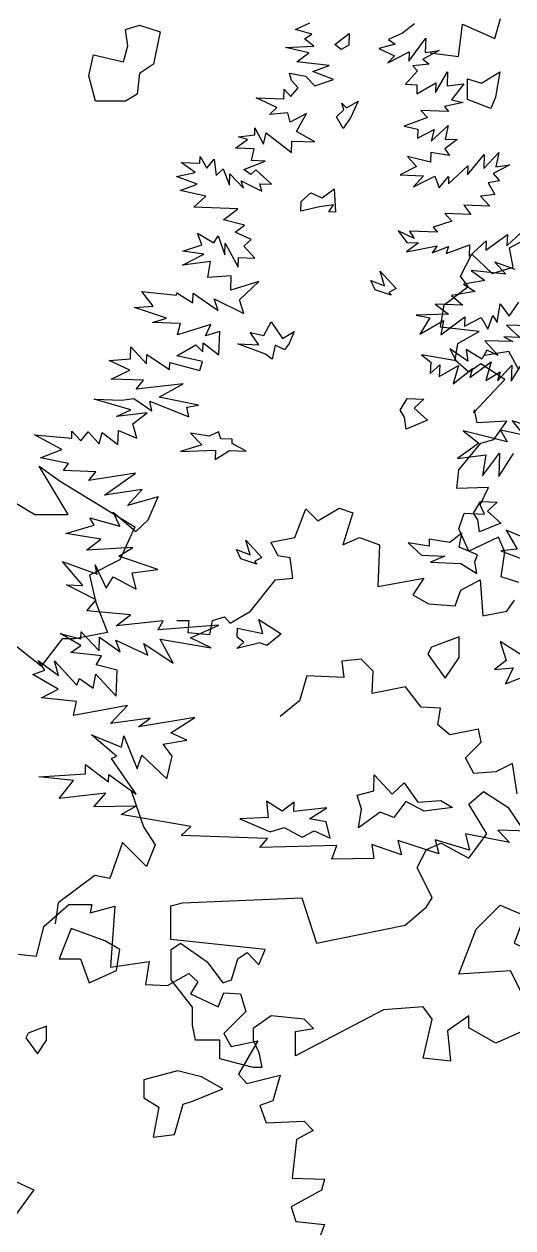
# Model space of a CAD drawing. Header units: inches. Extents: x 11.9 to 85.3, y 21.1 to 37.4.
# Drawn here: x 51.372 to 51.623, y 23.218 to 23.836 of the extents above; entities that cross this region are included whole.
import ezdxf

# ---------------------------------------------------------------- set-up
doc = ezdxf.new("R2010")
doc.units = ezdxf.units.IN
doc.header["$MEASUREMENT"] = 0
doc.layers.add('CAY', color=94, linetype='Continuous')
doc.layers.add('CAY-3', color=61, linetype='Continuous')

# ---------------------------------------------------------------- blocks, each defined once
blk = doc.blocks.new('A$C76451831')
at = {"layer": 'CAY'}
for p, q in [((4284.9, 1039.1), (4289.6, 1076)), ((4289.6, 1076), (4326.6, 1059.5)), ((4326.6, 1059.5), (4333.2, 1082.7)), ((4252.7, 1043.4), (4284.9, 1039.1)), ((4342.7, 701.7), (4314.8, 696.9)), ((4354.1, 680.8), (4342.7, 701.7)), ((3915.1, 501.1), (3898, 463.3)), ((3898, 463.3), (3863.2, 445.6)), ((3863.2, 445.6), (3870.3, 414.4)), ((3870.3, 414.4), (3883.8, 380.2)), ((3831.9, 373.1), (3807.8, 341.8)), ((3846.1, 373.1), (3831.9, 373.1)), ((3883.8, 380.2), (3846.1, 373.1))]:
    blk.add_line(p, q, dxfattribs=at)
for points in [[(5420.4, 1649), (5441.5, 1646.9), (5450, 1680.6), (5478.4, 1705.9), (5504.8, 1705.9), (5502.7, 1696.5), (5531.2, 1703.8), (5525.9, 1634.2), (5570.2, 1640.6), (5566, 1614.2), (5591.3, 1613.1), (5615.5, 1626.8), (5626.1, 1617.3), (5617.7, 1603.6), (5649.3, 1588.9), (5655.6, 1604.7), (5674.6, 1603.6), (5680.9, 1583.6), (5655.6, 1558.3), (5664.1, 1543.5), (5694.7, 1549.8), (5672.5, 1511.9), (5682, 1501.3), (5720, 1510.8), (5711.5, 1481.3), (5696.8, 1476), (5704.1, 1456), (5747.4, 1458.1), (5757.9, 1447.5), (5738.9, 1437), (5733.7, 1392.7), (5770.6, 1391.6), (5767.4, 1379), (5732.6, 1360), (5737.9, 1343.1), (5770.6, 1340), (5762.2, 1317.8)], [(530, 749.3), (509.9, 755.6), (514.2, 784.1), (506.8, 800.9), (473, 785.1), (461.4, 810.4), (467.7, 828.4), (490.9, 827.3), (485.7, 837.9), (495.2, 857.9), (459.3, 856.8), (461.4, 877.9), (486.7, 908.5), (501.5, 912.7), (516.3, 933.8), (482.5, 931.7), (479.3, 946.5), (478.3, 943.3), (514.2, 981.3), (486.7, 999.2), (473, 989.7), (457.2, 1003.4), (460.4, 1022.4), (484.6, 1036.1), (440.3, 1041.4), (444.5, 1066.7), (472, 1087.8), (463.5, 1099.4), (476.2, 1124.7), (499.4, 1102.6), (523.6, 1110), (519.4, 1132.1), (549, 1147.9)], [(4234.6, 1076.3), (4221.1, 1065.9), (4205, 1058.7), (4212.5, 1053), (4193.8, 1048.2), (4212, 1039.9), (4204.1, 1032), (4228.5, 1044.3), (4228.1, 1033.9), (4247.6, 1060), (4247.1, 1043.7), (4263, 1045.8), (4244.1, 1036.1), (4251.6, 1030.3), (4232.9, 1028.3), (4238.2, 1022.7), (4224.5, 1007.3), (4237.6, 1006.8), (4237.3, 996.4), (4259, 1008.8), (4258.6, 997.9), (4272.6, 1021.5), (4272, 1005.6), (4291.1, 1007.7), (4276.9, 989.6), (4290.4, 986.4), (4268.9, 981.7), (4273.7, 976.1), (4242, 977.2), (4249.5, 969.2), (4222.8, 959.3), (4238.6, 956), (4238.2, 945.6), (4257.1, 955.4), (4254, 942.3), (4273.2, 960.2), (4269.9, 944.5), (4283.5, 944), (4269.5, 933.6), (4274.7, 925.7), (4253.5, 929.2), (4253.1, 918.3), (4226.6, 924.7), (4237.1, 913.4), (4218.2, 903.7), (4244.9, 902.7), (4233.5, 890), (4258, 902.3), (4263, 889), (4273.8, 901.7), (4273.5, 893.6), (4295.6, 914.1), (4295.2, 903.7), (4314.6, 927.1), (4314, 910.8), (4331, 929.2), (4327.7, 913), (4343.6, 915.2), (4324.7, 905.4), (4332.1, 897), (4318.9, 894.7), (4326.6, 881.3), (4310.2, 879.2), (4320.7, 867.9), (4291.3, 868.9), (4299.1, 858.2), (4269.6, 859.3), (4277.5, 850.8), (4256, 843.9), (4261.2, 838.3), (4229.1, 839.4), (4234.2, 831), (4215.9, 839.8), (4225.9, 826.3), (4239.5, 825.9), (4225.5, 815.5), (4260.6, 822.4), (4254.9, 814.4), (4273.8, 821.9), (4270.8, 813.9), (4297.8, 823.8), (4297.4, 810.2), (4316.6, 828.2), (4316.2, 817.7), (4340.9, 835.5), (4340.4, 822.3), (4356.8, 837.6)], [(4349.9, 795.3), (4326.6, 803.8), (4339.3, 790.2), (4299.5, 794.3), (4315, 782.9), (4290.8, 778.7), (4304.1, 770.1), (4277.2, 765.6), (4290, 754.7), (4258.3, 755.8), (4273.8, 744.4), (4236.6, 743), (4252.3, 740.2), (4240.8, 721.6), (4268.1, 736.9), (4264.8, 720.7), (4292.2, 741.1), (4291.9, 730.6), (4310.8, 740.4), (4318.5, 727), (4324.5, 742.7), (4329.2, 734.8), (4332.6, 756), (4343, 742), (4354, 757.9)], [(4366.6, 730.8), (4339.9, 731.7), (4355.3, 717.6), (4336.8, 718.2), (4347, 712.9), (4315.3, 714), (4330.6, 697.1), (4317.6, 703), (4311.9, 692.8), (4293.7, 703.8), (4295.9, 690.6), (4275.1, 704.5), (4282.3, 691.1), (4242.7, 697.9), (4253.3, 689.4), (4252.8, 676.3), (4263.6, 686.3), (4263.1, 673.2), (4284.9, 685.6), (4279.1, 664.5), (4301.1, 682.3), (4298, 672), (4322.6, 689.7), (4316.4, 668.6), (4332.6, 678.5), (4329.6, 668.1), (4346.1, 686.1), (4345.4, 667.6), (4359.8, 691.1)], [(4375.7, 613), (4346.5, 622.2), (4359.6, 605.9), (4333, 611.8), (4340.7, 598.4), (4290.4, 611), (4308.5, 596.8), (4283.9, 579.1), (4316.2, 583.4), (4312.6, 559.5), (4332.1, 585.5), (4331.2, 558.8), (4348, 585)], [(4381.4, 479.5), (4339.5, 497.3), (4352.3, 475.6), (4333.6, 473.5), (4357.4, 464.5)], [(4363.8, 350.1), (4332.7, 369.7), (4339.7, 348.2), (4326.2, 337.8), (4347.6, 339.7), (4338.8, 321.5), (4363.1, 331)], [(4365, 152.8), (4330.2, 154), (4343.3, 140), (4292.9, 149.9), (4297.7, 131.1), (4258.2, 142.9), (4262.6, 126.9), (4215.6, 142.2), (4220, 125.7), (4186, 137.8), (4188.1, 121.8), (4140.1, 120.8), (4146.1, 136.4), (4058.1, 134.1), (4066.6, 144.6), (3967.9, 148.1), (3979.1, 158.1), (3899.4, 171.8), (3916.1, 181.6), (3868, 180.6), (3881.7, 196.4), (3828.5, 190.1), (3845, 210.9), (3805.3, 215), (3858.5, 218.6), (3858.8, 229), (3884.9, 209.5), (3885.2, 217.6), (3916.5, 195.2), (3888.5, 236.1), (3894, 238.6), (3865.5, 263.2), (3899.8, 248.8), (3902.6, 261.9), (3917.6, 224.2), (3923.1, 239.9), (3951.6, 212.6), (3957.9, 238.7), (3947.6, 252.6), (3974.4, 257.1), (3956.2, 265.5), (3983.5, 283.1), (3919.2, 272.2), (3932.7, 282.1), (3887.2, 276), (3906.5, 296.7), (3844.9, 285.2), (3848.2, 301.4), (3808.5, 305.5), (3827.4, 315.3), (3798.5, 332.2), (3812.3, 337.1), (3804.5, 348.3), (3827.9, 331.1), (3823.1, 347.6), (3848.9, 320), (3851.8, 327.6), (3867.3, 316.6), (3870.6, 332.4), (3893.7, 307.5), (3894.8, 337), (3871, 343.2), (3876.8, 353.5), (3842, 357.4), (3853.2, 365.2), (3829.6, 379.1), (3853.4, 372.9), (3853.7, 381), (3874.2, 359), (3874.8, 374.8), (3898.2, 358.2), (3893.2, 371.5), (3929.8, 354.3), (3925.3, 367.6), (3958.9, 345.2), (3944, 372.4), (4002.2, 362.7), (3978.5, 373.9), (4011.2, 388.7), (3941.7, 383.4), (3947.5, 393.6), (3893.8, 387.8), (3910.1, 400.4), (3860, 404.8), (3870.8, 417.6), (3837, 434.6), (3855.6, 434), (3832.5, 461.5), (3871.9, 447), (3869.5, 457.5), (3882.2, 430.8), (3890.3, 443.7), (3916.6, 429.6), (3911.8, 448.3), (3941.4, 452.3), (3896.6, 467.5), (3912.8, 477.3), (3859.7, 474.2), (3876, 486.8), (3836.3, 493.6), (3868.4, 502.9), (3863.7, 511.2), (3897.8, 501.9), (3890.2, 518), (3916.2, 495.8), (3930.2, 508.9), (3941.6, 535.3), (3906.8, 525.6), (3923.3, 543.6), (3880.5, 537.4), (3915.8, 562.4), (3862.5, 553.9), (3870.5, 564), (3833.4, 565.3), (3839.1, 573.3), (3807.2, 579.8), (3831.5, 589.4), (3800.4, 606.4), (3842.9, 602.6), (3843.1, 610.3), (3853.2, 599.5), (3861.7, 609.7), (3874.4, 596.1), (3877.5, 609.1), (3895.6, 595.3), (3896.2, 611.2), (3917.2, 602.3), (3912.8, 618.8), (3929.1, 631.3), (3894, 627.1), (3910.6, 634.7), (3868.4, 647.1), (3900.1, 646), (3913.8, 647.7), (3934.6, 633.9), (3932.3, 644.8), (3976.9, 627), (3974.6, 637.9), (3987.8, 640.2), (3942.8, 649.4), (3970.1, 664.8), (3916.4, 658.5), (3924.9, 668.7), (3887.8, 670), (3909.5, 680.1), (3885.8, 691.3), (3909.9, 693.2), (3910.4, 706.8), (3928.3, 687.6), (3928.7, 698), (3954.8, 681.2), (3955.1, 688.9), (3989.2, 680), (3992.3, 690.3), (3963.1, 696.8), (3984.8, 709.2), (3992.7, 701.2), (3993, 711.6), (4011.1, 697.8), (4012.1, 724.6), (3996, 719.7), (4001.9, 732.6), (3963.9, 720.8), (3967.1, 733.8), (3935.4, 734.9), (3951.4, 739.8), (3914.7, 752), (3936, 753.5), (3923, 770.3), (3962.8, 766.2), (3962.9, 768.9), (3981.5, 757.4), (3981.9, 768.2), (4010.2, 748.6), (4005.7, 761.9), (4039.5, 744.9), (4034.6, 760.9), (4056.7, 781.5), (4024.6, 771.7), (4025.2, 788), (3998.4, 786.2), (4001.7, 804.7), (3969.4, 800.4), (3993.9, 813.1), (3970, 816.2), (3991.5, 823.6), (3986.5, 837), (4005.2, 825.9), (4010.4, 833.9), (4017.9, 812.3), (4018.3, 825.4), (4033.2, 798.2), (4033.6, 809), (4052.2, 808.4), (4039.5, 822), (4047.9, 829.8), (4029.6, 838.2), (4040.3, 846), (4016.5, 852.2), (4032.8, 864.8), (3982.6, 866.6), (3996.2, 879.2), (3966.9, 885.7), (3986.2, 893.2), (3962.5, 901.7), (3984, 906.4), (3968.1, 917.8), (3989.3, 917.1), (3989.6, 924.8), (3997.3, 911.4), (4005.8, 921.5), (4007.9, 902.9), (4015.9, 910.7), (4023.4, 891.9), (4023.8, 905), (4039.1, 888.6), (4036.7, 896.9), (4060.3, 885.2), (4057.8, 893.4), (4071.4, 892.9), (4053.4, 909.4), (4047.8, 904.2), (4039.8, 909.9), (4064.2, 919.5), (4048.4, 920), (4051.5, 933.5), (4030.3, 934.3), (4043.8, 944.2), (4033.4, 947.3), (4052.1, 949.4), (4052.4, 957.5), (4062.1, 938.6), (4065.3, 951.6), (4094, 929.3), (4094.4, 942.4), (4120.7, 941.5), (4099.8, 953.1), (4111.4, 974), (4092.5, 963.8), (4090.1, 974.8), (4068.8, 972.8), (4077.2, 980.7), (4053.6, 991.9), (4085.3, 990.8), (4085.6, 1001.7), (4093.5, 993.3), (4101.6, 1003.4), (4094.2, 1011.8), (4091.7, 1020.1), (4110.2, 1016.7), (4120.7, 1005.5), (4142.2, 1012.9), (4118.5, 1021.8), (4137.3, 1028.9), (4100.3, 1032.9), (4113.8, 1043.3), (4087.3, 1049.2), (4119.5, 1050.8), (4109, 1059.4), (4117.3, 1064.5), (4098.9, 1070.1), (4115, 1077.7)]]:
    blk.add_lwpolyline(points, dxfattribs=at)
for points in [[(5431.9, 1558.7), (5429.3, 1553.4), (5442.5, 1535), (5453, 1550.8), (5453, 1566.7)], [(5351.5, 1415.3), (5379.2, 1443), (5406.9, 1431.1), (5395, 1399.4), (5438.6, 1379.6), (5406.9, 1336.1), (5391, 1367.8), (5331.7, 1363.8)], [(3862.3, 1017), (3867.6, 1040.8), (3901.9, 1032.9), (3907.2, 1051.4), (3904.5, 1069.8), (3920.4, 1075.1), (3944.1, 1067.2), (3936.2, 1030.2), (3920.4, 1019.7), (3917.7, 995.9), (3904.5, 988), (3870.2, 988)], [(4143.6, 1052.7), (4159.9, 1065.3), (4159.5, 1052.2), (4151.1, 1047)], [(4295.5, 989.9), (4295.5, 1013.7), (4311.3, 1008.4), (4332.5, 1021.6), (4327.2, 992.6), (4321.9, 979.4)], [(4145.7, 970.1), (4154.1, 978), (4151.7, 985.8), (4156.9, 980.2), (4170.4, 987.9), (4162, 969.6), (4153.4, 956.7)], [(4144.6, 860.9), (4136.9, 861.2), (4142.2, 869.2), (4126.3, 867), (4104.8, 862.3), (4105.2, 873.2), (4116.4, 883.2), (4129.3, 877.3), (4142.8, 887.7)], [(4208.2, 766.2), (4189.8, 772.3), (4184.7, 782.9), (4200.4, 776.9), (4195.5, 793.4), (4213.9, 773.7), (4205.6, 769)], [(4064.6, 698.7), (4032.9, 710.2), (4056.9, 709.4), (4046.9, 723.3), (4062.7, 720.1), (4070.9, 735.6), (4083.8, 716.6), (4097.3, 724.3), (4091.3, 710.9), (4086.1, 703.4), (4075.4, 708.7), (4072.1, 693)], [(4223.4, 626.6), (4218.2, 634.5), (4226.4, 647.8), (4245.4, 647.1), (4234.2, 636.7), (4249.6, 623), (4225.2, 612.9)], [(4013.2, 601.7), (4010.8, 609.9), (4000.2, 604.8), (3978.6, 608.3), (3991.7, 594.7), (3967.4, 587.4), (4007.3, 588.7), (4006.9, 577.9), (4023.2, 588.2), (4042.2, 587.5), (4026.2, 596.2), (4026.3, 601.2)], [(4307.3, 508.9), (4302.2, 516.8), (4310.3, 530.1), (4329.4, 529.4), (4318.1, 518.9), (4333.5, 505.2), (4309.1, 495.2)], [(4054.6, 458.4), (4036.2, 464.5), (4031.1, 475.1), (4046.8, 469.1), (4041.9, 485.6), (4060.3, 465.9), (4052, 461.2)], [(4303.8, 461), (4306.8, 469), (4285.8, 477.9), (4289, 493.7), (4275.1, 483.3), (4251.6, 486.8), (4251.4, 479.1), (4227.5, 482.7), (4242.8, 468.5), (4269.5, 467.6), (4253, 460.5), (4287.8, 459.2), (4306, 447.7)], [(4032, 374.8), (4032.4, 385.2), (4061.2, 379.2), (4056.8, 395.2), (4082.5, 378.5), (4066.1, 365.4), (4058.1, 368.4), (4031.6, 361.7), (4039.5, 369.1)], [(4174.2, 178.1), (4169.4, 194.1), (4188.1, 198.9), (4188.8, 217.4), (4209.3, 195.4), (4222.9, 208.1), (4238.4, 186.2), (4264.8, 188), (4278.1, 179.9), (4245.8, 175.6), (4224.8, 186.7), (4211.1, 168.6), (4195.4, 174.6), (4170.8, 156.9)], [(4138.2, 144.9), (4133.9, 163.6), (4114.9, 167), (4134.4, 179.5), (4096.7, 175.3), (4097, 186.2), (4083.5, 175.8), (4065.4, 187.3), (4067.4, 168.6), (4035.2, 167), (4069.6, 152.2), (4085.6, 157.1), (4106.5, 146), (4119.9, 153.2)]]:
    blk.add_lwpolyline(points, close=True, dxfattribs=at)
at = {"layer": 'CAY-3'}
for p, q in [((3839, 515.2), (3805.7, 570.4)), ((3805.7, 570.4), (3829.8, 553.3)), ((3719, 563.9), (3800.7, 515.2)), ((3829.8, 553.3), (3915.1, 501.1)), ((86.7, 510.8), (100.8, 469.5)), ((472.7, 495.7), (489.8, 509.9)), ((489.8, 509.9), (517.5, 492.2)), ((3800.7, 515.2), (3839, 515.2)), ((493.3, 461.5), (472.7, 495.7)), ((517.5, 492.2), (545.2, 450.9)), ((100.8, 469.5), (114.4, 448.9)), ((472.7, 433.8), (493.3, 461.5)), ((76.8, 451.7), (62.5, 410.5)), ((86.7, 441.8), (76.8, 451.7)), ((104.4, 424.1), (86.7, 441.8)), ((114.4, 448.9), (104.4, 424.1)), ((413.7, 423.2), (424.3, 443.8)), ((424.3, 443.8), (441.4, 450.9)), ((441.4, 450.9), (472.7, 433.8)), ((45.4, 414.1), (3.5, 382.8)), ((62.5, 410.5), (45.4, 414.1)), ((430.8, 388.4), (413.7, 423.2)), ((145.6, 382.8), (281.8, 388.3)), ((281.8, 388.3), (298.9, 336.4)), ((424.3, 378.3), (430.8, 388.4)), ((3.5, 382.8), (0, 358.6)), ((132.1, 379.3), (145.6, 382.8)), ((132.1, 340.9), (132.1, 379.3)), ((400.1, 357.1), (424.3, 378.3)), ((3807.8, 341.8), (3773, 369.5)), ((298.9, 336.4), (400.1, 357.1)), ((240, 329.4), (132.1, 340.9)), ((132.7, 329.4), (143.3, 336.4)), ((143.3, 336.4), (173.9, 315.2)), ((132.7, 294.5), (132.7, 329.4)), ((201.6, 294.5), (208.7, 318.7)), ((208.7, 318.7), (219.3, 325.8)), ((219.3, 325.8), (232.9, 311.7)), ((232.9, 311.7), (240, 329.4)), ((173.9, 315.2), (191.6, 291)), ((156.8, 263.3), (132.7, 294.5)), ((191.6, 291), (201.6, 294.5)), ((156.8, 242.6), (156.8, 263.3)), ((420.8, 263.9), (375.4, 260.4)), ((430.8, 249.7), (420.8, 263.9)), ((247, 253.3), (226.4, 239.1)), ((284.8, 249.7), (247, 253.3)), ((375.4, 260.4), (274.7, 207.8)), ((295.4, 239.1), (284.8, 249.7)), ((420.8, 204.9), (430.8, 249.7)), ((472.7, 253.3), (448.5, 236.2)), ((472.7, 239.7), (472.7, 253.3)), ((160.4, 225.5), (156.8, 242.6)), ((226.4, 239.1), (226.4, 225.5)), ((274.7, 235.6), (295.4, 239.1)), ((274.7, 207.8), (274.7, 235.6)), ((448.5, 236.2), (452, 201.4)), ((503.9, 222), (472.7, 239.7)), ((535.2, 236.2), (503.9, 222)), ((188.1, 225.5), (160.4, 225.5)), ((188.1, 204.3), (188.1, 225.5)), ((226.4, 225.5), (232.9, 211.4)), ((232.9, 211.4), (236.4, 194.3)), ((226.4, 194.3), (188.1, 204.3)), ((236.4, 194.3), (226.4, 194.3)), ((452, 201.4), (420.8, 204.9))]:
    blk.add_line(p, q, dxfattribs=at)
for points in [[(138.9, 705.6), (152.6, 705.6), (151.5, 691.9), (176.9, 689.8), (180, 705.6), (193.7, 709.9), (200.1, 702.5), (223.3, 716.2), (251.7, 752), (271.8, 754.2), (268.6, 777.4), (254.9, 779.5), (246.5, 795.3), (273.9, 800.6), (286.5, 833.3), (300.3, 819.5), (324.5, 834.3), (340.3, 829), (328.7, 792.1), (347.7, 800.6), (370.9, 792.1), (368.8, 744.7), (421.5, 754.2), (408.9, 735.2), (426.8, 724.6), (457.4, 722.5), (463.7, 740.4), (485.9, 752), (489, 710.9), (516.5, 716.2), (524.9, 728.8)], [(528.1, 507.4), (522.8, 542.2), (503.8, 532.7), (478.5, 530.6), (469, 548.5), (486.9, 566.4), (483.8, 581.2), (451.1, 574.9), (437.4, 586.5), (440.5, 605.4), (418.4, 606.5), (400.5, 629.7), (362.5, 622.3), (363.5, 647.6), (349.8, 661.3), (327.7, 659.2), (329.8, 640.3), (287.6, 642.4), (279.2, 613.9), (257, 596)]]:
    blk.add_lwpolyline(points, dxfattribs=at)
for points in [[(430.1, 675.3), (426.1, 667.3), (445.9, 639.6), (461.7, 663.4), (461.7, 687.1)], [(481.1, 352.5), (508.8, 380.2), (536.5, 368.3), (524.6, 336.6), (568.2, 316.8), (536.5, 273.3), (520.7, 305), (461.3, 301)], [(56.6, 339.4), (18.3, 353.5), (4.7, 318.7), (28.9, 318.7), (38.9, 291), (70.2, 305.2), (73.7, 329.4)], [(167.4, 183.7), (139.7, 190.7), (101.4, 180.1), (101.4, 159.5), (118.5, 148.9), (112, 114.6), (136.2, 117.6), (146.2, 152.4), (156.8, 155.9), (191.6, 170.1)]]:
    blk.add_lwpolyline(points, close=True, dxfattribs=at)

msp = doc.modelspace()

# ---------------------------------------------------------------- block references
at = {"layer": 'CAY', "xscale": 0.0004489089019145984, "yscale": 0.0004489089019145984, "zscale": 0.0004489089019145984}
for p in [(49.67146, 23.35291), (51.38809, 23.21295), (48.93576, 22.6181)]:
    msp.add_blockref('A$C76451831', p, dxfattribs=at)

doc.saveas('drawing.dxf')
